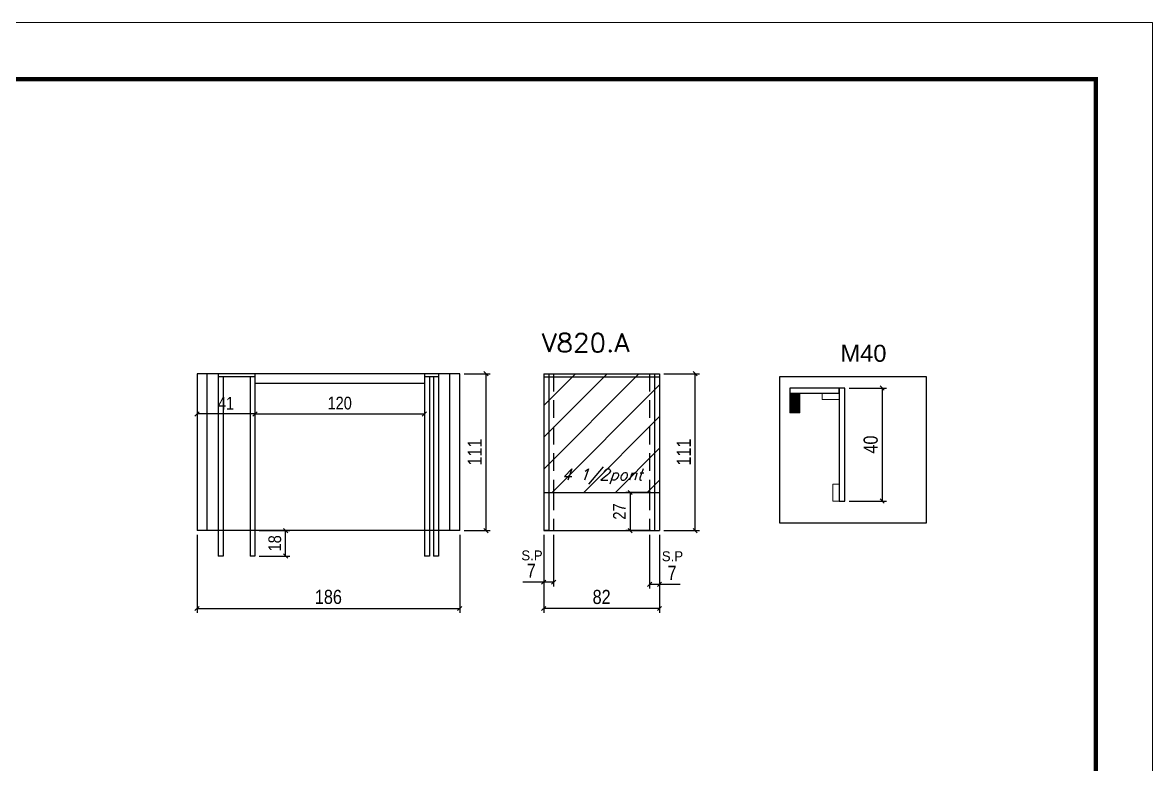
# Model space of a CAD drawing. Extents: x -20960 to -5926, y -2106 to 21915.
# Drawn here: x -8339 to -7538, y 14499 to 15024 of the extents above; entities that cross this region are included whole.
import ezdxf

# ---------------------------------------------------------------- set-up
doc = ezdxf.new("R2010")
doc.units = 0
doc.linetypes.add('DASHED', pattern=[0.75, 0.5, -0.25])
doc.linetypes.add('HIDDEN', pattern=[0.375, 0.25, -0.125])
doc.layers.add('00 - FELIPE', color=2, linetype='Continuous', plot=False)
for name, color, linetype in [('5', 5, 'Continuous'), ('COTA', 241, 'Continuous'), ('Painéis', 200, 'Continuous'), ('Reaproveitamento', 251, 'Continuous'), ('SARR_2.2x7', 40, 'Continuous'), ('SARR_3.5x7', 81, 'Continuous'), ('texto', 7, 'Continuous')]:
    doc.layers.add(name, color=color, linetype=linetype)
for name, color, linetype, lineweight in [('Folhas', 255, 'Continuous', 9), ('Madeira', 126, 'Continuous', 18), ('Sarr 2.2x7', 40, 'Continuous', 9), ('SARRAFO DE PRESSAO', 251, 'DASHED', 9), ('Texto Seção', 7, 'Continuous', 15)]:
    doc.layers.add(name, color=color, linetype=linetype, lineweight=lineweight)
doc.styles.add('COTA TECNICA', font='techl___.ttf', dxfattribs={"height": 10})
doc.styles.add('COTA TECNICA-50', font='techl___.ttf', dxfattribs={"height": 9})
doc.styles.add('REGUA-120', font='ROMANS.shx', dxfattribs={"height": 15})
doc.styles.add('Romans', font='romans.shx')
doc.styles.add('ROMAS860', font='ROMAS860.SHX')
doc.styles.get("Standard").update_dxf_attribs({"font": 'arial.ttf'})
doc.dimstyles.new('COTA PAINEL-50', dxfattribs={"dimtxt": 9, "dimasz": 3, "dimexe": 3, "dimexo": 3, "dimgap": 3, "dimtad": 1, "dimdec": 1, "dimzin": 12, "dimdsep": 46, "dimtxsty": 'COTA TECNICA-50', "dimblk1": 'OBLIQUE', "dimblk2": 'OBLIQUE', "dimsah": 1, "dimcen": 0.9, "dimclrd": 4, "dimclre": 4, "dimclrt": 240, "dimadec": 1, "dimazin": 3, "dimtfac": 1, "dimtdec": 1, "dimtmove": 0, "dimatfit": 3, "dimfxl": 1, "dimtolj": 1, "dimtzin": 12, "dimarcsym": 0})
doc.dimstyles.new('PAINEL', dxfattribs={"dimtxt": 10, "dimasz": 3, "dimexe": 3, "dimexo": 3, "dimgap": 3, "dimtad": 1, "dimdec": 1, "dimzin": 12, "dimdsep": 46, "dimtxsty": 'COTA TECNICA', "dimblk1": 'OBLIQUE', "dimblk2": 'OBLIQUE', "dimsah": 1, "dimcen": 0.9, "dimclrd": 4, "dimclre": 4, "dimclrt": 240, "dimadec": 1, "dimazin": 3, "dimtfac": 1, "dimtdec": 1, "dimtmove": 0, "dimatfit": 3, "dimfxl": 1, "dimtolj": 1, "dimtzin": 12, "dimarcsym": 0})

# ---------------------------------------------------------------- blocks, each defined once
blk = doc.blocks.new('9999999999')
at = {"layer": 'Folhas'}
blk.add_lwpolyline([(98138.98, 34190.21), (99623.98, 34190.21), (99623.98, 35240.21), (98138.98, 35240.21)], close=True, dxfattribs=at)
at = {"layer": 'Folhas', "color": 30, "const_width": 3}
blk.add_lwpolyline([(98213.98, 34230.21), (99583.98, 34230.21), (99583.98, 35200.21), (98213.98, 35200.21)], close=True, dxfattribs=at)
blk = doc.blocks.new('_Oblique')
at = {"color": 0, "linetype": 'ByBlock', "lineweight": -2}
blk.add_line((-0.5, -0.5), (0.5, 0.5), dxfattribs=at)
blk = doc.blocks.new('*D1716')
at = {"layer": 'COTA', "color": 4, "lineweight": -2, "ltscale": 25, "transparency": 16777216}
for p, q in [((-7894.52, 14661.4), (-7894.52, 14623.43)), ((-7887.52, 14661.4), (-7887.52, 14623.43)), ((-7894.52, 14626.43), (-7887.52, 14626.43)), ((-7887.52, 14626.43), (-7872.79, 14626.43))]:
    blk.add_line(p, q, dxfattribs=at)
at = {"layer": 'Defpoints', "color": 0, "ltscale": 25, "transparency": 16777216}
for p in [(-7894.52, 14664.4), (-7887.52, 14664.4), (-7887.52, 14626.43)]:
    blk.add_point(p, dxfattribs=at)
at = {"layer": 'COTA', "color": 4, "lineweight": -2, "ltscale": 25, "transparency": 16777216, "xscale": 3, "yscale": 3, "zscale": 3, "rotation": 180}
blk.add_blockref('_Oblique', (-7894.52, 14626.43), dxfattribs=at)
at = {"layer": 'COTA', "color": 4, "lineweight": -2, "ltscale": 25, "transparency": 16777216, "xscale": 3, "yscale": 3, "zscale": 3}
blk.add_blockref('_Oblique', (-7887.52, 14626.43), dxfattribs=at)
at = {"layer": 'COTA', "color": 240, "ltscale": 25, "transparency": 16777216, "insert": (-7878.65, 14634.51), "char_height": 10, "attachment_point": 5, "style": 'COTA TECNICA'}
blk.add_mtext('\\A1;7', dxfattribs=at)
blk = doc.blocks.new('*D1717')
at = {"layer": 'COTA', "color": 4, "lineweight": -2, "ltscale": 25, "transparency": 16777216}
for p, q in [((-7969.52, 14661.4), (-7969.52, 14624.93)), ((-7962.52, 14661.4), (-7962.52, 14624.93)), ((-7969.52, 14627.93), (-7984.25, 14627.93)), ((-7962.52, 14627.93), (-7969.52, 14627.93))]:
    blk.add_line(p, q, dxfattribs=at)
at = {"layer": 'Defpoints', "color": 0, "ltscale": 25, "transparency": 16777216}
for p in [(-7969.52, 14664.4), (-7962.52, 14664.4), (-7969.52, 14627.93)]:
    blk.add_point(p, dxfattribs=at)
at = {"layer": 'COTA', "color": 4, "lineweight": -2, "ltscale": 25, "transparency": 16777216, "xscale": 3, "yscale": 3, "zscale": 3, "rotation": 180}
blk.add_blockref('_Oblique', (-7969.52, 14627.93), dxfattribs=at)
at = {"layer": 'COTA', "color": 4, "lineweight": -2, "ltscale": 25, "transparency": 16777216, "xscale": 3, "yscale": 3, "zscale": 3}
blk.add_blockref('_Oblique', (-7962.52, 14627.93), dxfattribs=at)
at = {"layer": 'COTA', "color": 240, "ltscale": 25, "transparency": 16777216, "insert": (-7978.38, 14636.01), "char_height": 10, "attachment_point": 5, "style": 'COTA TECNICA'}
blk.add_mtext('\\A1;7', dxfattribs=at)
blk = doc.blocks.new('*D1713')
at = {"layer": 'COTA', "color": 4, "lineweight": -2, "ltscale": 25, "transparency": 16777216}
for p, q in [((-7969.52, 14661.4), (-7969.52, 14606.3)), ((-7887.52, 14661.4), (-7887.52, 14606.3)), ((-7887.52, 14609.3), (-7969.52, 14609.3))]:
    blk.add_line(p, q, dxfattribs=at)
at = {"layer": 'Defpoints', "color": 0, "ltscale": 25, "transparency": 16777216}
for p in [(-7969.52, 14664.4), (-7887.52, 14664.4), (-7969.52, 14609.3)]:
    blk.add_point(p, dxfattribs=at)
at = {"layer": 'COTA', "color": 4, "lineweight": -2, "ltscale": 25, "transparency": 16777216, "xscale": 3, "yscale": 3, "zscale": 3, "rotation": 180}
blk.add_blockref('_Oblique', (-7969.52, 14609.3), dxfattribs=at)
at = {"layer": 'COTA', "color": 4, "lineweight": -2, "ltscale": 25, "transparency": 16777216, "xscale": 3, "yscale": 3, "zscale": 3}
blk.add_blockref('_Oblique', (-7887.52, 14609.3), dxfattribs=at)
at = {"layer": 'COTA', "color": 240, "ltscale": 25, "transparency": 16777216, "insert": (-7928.52, 14617.39), "char_height": 10, "attachment_point": 5, "style": 'COTA TECNICA'}
blk.add_mtext('\\A1;82', dxfattribs=at)
blk = doc.blocks.new('*D1718')
at = {"layer": 'COTA', "color": 4, "lineweight": -2, "ltscale": 25, "transparency": 16777216}
for p, q in [((-7884.52, 14775.4), (-7859.29, 14775.4)), ((-7862.29, 14664.4), (-7862.29, 14775.4)), ((-7884.52, 14664.4), (-7859.29, 14664.4))]:
    blk.add_line(p, q, dxfattribs=at)
at = {"layer": 'Defpoints', "color": 0, "ltscale": 25, "transparency": 16777216}
for p in [(-7887.52, 14775.4), (-7862.29, 14775.4), (-7887.52, 14664.4)]:
    blk.add_point(p, dxfattribs=at)
at = {"layer": 'COTA', "color": 4, "lineweight": -2, "ltscale": 25, "transparency": 16777216, "xscale": 3, "yscale": 3, "zscale": 3}
for p, rotation in [((-7862.29, 14775.4), 90), ((-7862.29, 14664.4), 270)]:
    blk.add_blockref('_Oblique', p, dxfattribs=dict(at, rotation=rotation))
at = {"layer": 'COTA', "color": 240, "ltscale": 25, "transparency": 16777216, "insert": (-7870.35, 14719.9), "char_height": 10, "attachment_point": 5, "rotation": 90, "style": 'COTA TECNICA'}
blk.add_mtext('\\A1;111', dxfattribs=at)
blk = doc.blocks.new('*D1719')
at = {"layer": 'COTA', "color": 4, "lineweight": -2, "transparency": 16777216}
for p, q in [((-7894.02, 14691.4), (-7911.34, 14691.4)), ((-7908.34, 14691.4), (-7908.34, 14664.4)), ((-7894.02, 14664.4), (-7911.34, 14664.4))]:
    blk.add_line(p, q, dxfattribs=at)
at = {"layer": 'Defpoints', "color": 0, "transparency": 16777216}
for p in [(-7891.02, 14691.4), (-7908.34, 14664.4), (-7891.02, 14664.4)]:
    blk.add_point(p, dxfattribs=at)
at = {"layer": 'COTA', "color": 4, "lineweight": -2, "transparency": 16777216, "xscale": 3, "yscale": 3, "zscale": 3}
for p, rotation in [((-7908.34, 14691.4), 90), ((-7908.34, 14664.4), 270)]:
    blk.add_blockref('_Oblique', p, dxfattribs=dict(at, rotation=rotation))
at = {"layer": 'COTA', "color": 240, "transparency": 16777216, "insert": (-7915.9, 14677.9), "char_height": 9, "attachment_point": 5, "rotation": 90, "style": 'COTA TECNICA-50'}
blk.add_mtext('\\A1;27', dxfattribs=at)
blk = doc.blocks.new('*D1720')
at = {"layer": 'Defpoints', "color": 0, "linetype": 'ByBlock', "transparency": 16777216}
for p in [(-7756.3, 14765.29), (-7756.3, 14685.29), (-7729.85, 14685.29)]:
    blk.add_point(p, dxfattribs=at)
at = {"layer": 'Sarr 2.2x7', "color": 4, "linetype": 'ByBlock', "lineweight": -2, "transparency": 16777216}
for p, q in [((-7753.3, 14765.29), (-7726.85, 14765.29)), ((-7729.85, 14765.29), (-7729.85, 14685.29)), ((-7753.3, 14685.29), (-7726.85, 14685.29))]:
    blk.add_line(p, q, dxfattribs=at)
at = {"layer": 'Sarr 2.2x7', "color": 4, "linetype": 'ByBlock', "lineweight": -2, "transparency": 16777216, "xscale": 3, "yscale": 3, "zscale": 3}
for p, rotation in [((-7729.85, 14765.29), 90), ((-7729.85, 14685.29), 270)]:
    blk.add_blockref('_Oblique', p, dxfattribs=dict(at, rotation=rotation))
at = {"layer": 'Sarr 2.2x7', "color": 240, "linetype": 'ByBlock', "transparency": 16777216, "insert": (-7737.96, 14725.29), "char_height": 10, "attachment_point": 5, "rotation": 90, "style": 'COTA TECNICA'}
blk.add_mtext('\\A1;40', dxfattribs=at)
blk = doc.blocks.new('*D1732')
at = {"layer": 'COTA', "color": 4, "lineweight": -2, "ltscale": 25, "transparency": 16777216}
for p, q in [((-8215, 14661.4), (-8215, 14606.3)), ((-8029, 14661.4), (-8029, 14606.3)), ((-8215, 14609.3), (-8029, 14609.3))]:
    blk.add_line(p, q, dxfattribs=at)
at = {"layer": 'Defpoints', "color": 0, "ltscale": 25, "transparency": 16777216}
for p in [(-8215, 14664.4), (-8029, 14664.4), (-8029, 14609.3)]:
    blk.add_point(p, dxfattribs=at)
at = {"layer": 'COTA', "color": 4, "lineweight": -2, "ltscale": 25, "transparency": 16777216, "xscale": 3, "yscale": 3, "zscale": 3, "rotation": 180}
blk.add_blockref('_Oblique', (-8215, 14609.3), dxfattribs=at)
at = {"layer": 'COTA', "color": 4, "lineweight": -2, "ltscale": 25, "transparency": 16777216, "xscale": 3, "yscale": 3, "zscale": 3}
blk.add_blockref('_Oblique', (-8029, 14609.3), dxfattribs=at)
at = {"layer": 'COTA', "color": 240, "ltscale": 25, "transparency": 16777216, "insert": (-8122, 14617.43), "char_height": 10, "attachment_point": 5, "style": 'COTA TECNICA'}
blk.add_mtext('\\A1;186', dxfattribs=at)
blk = doc.blocks.new('*D1734')
at = {"layer": 'Defpoints', "color": 0, "transparency": 16777216}
for p in [(-8174, 14768.4), (-8054, 14768.4), (-8054, 14747)]:
    blk.add_point(p, dxfattribs=at)
at = {"layer": 'Painéis', "color": 4, "lineweight": -2, "transparency": 16777216}
for p, q in [((-8174, 14765.4), (-8174, 14744)), ((-8054, 14765.4), (-8054, 14744)), ((-8174, 14747), (-8054, 14747))]:
    blk.add_line(p, q, dxfattribs=at)
at = {"layer": 'Painéis', "color": 4, "lineweight": -2, "transparency": 16777216, "xscale": 3, "yscale": 3, "zscale": 3, "rotation": 180}
blk.add_blockref('_Oblique', (-8174, 14747), dxfattribs=at)
at = {"layer": 'Painéis', "color": 4, "lineweight": -2, "transparency": 16777216, "xscale": 3, "yscale": 3, "zscale": 3}
blk.add_blockref('_Oblique', (-8054, 14747), dxfattribs=at)
at = {"layer": 'Painéis', "color": 240, "transparency": 16777216, "insert": (-8114, 14754.59), "char_height": 9, "attachment_point": 5, "style": 'COTA TECNICA-50'}
blk.add_mtext('\\A1;120', dxfattribs=at)
blk = doc.blocks.new('*D1735')
at = {"layer": 'Defpoints', "color": 0, "transparency": 16777216}
for p in [(-8215, 14768.4), (-8174, 14768.4), (-8215, 14747)]:
    blk.add_point(p, dxfattribs=at)
at = {"layer": 'Painéis', "color": 4, "lineweight": -2, "transparency": 16777216}
for p, q in [((-8215, 14765.4), (-8215, 14744)), ((-8174, 14765.4), (-8174, 14744)), ((-8174, 14747), (-8215, 14747))]:
    blk.add_line(p, q, dxfattribs=at)
at = {"layer": 'Painéis', "color": 4, "lineweight": -2, "transparency": 16777216, "xscale": 3, "yscale": 3, "zscale": 3, "rotation": 180}
blk.add_blockref('_Oblique', (-8215, 14747), dxfattribs=at)
at = {"layer": 'Painéis', "color": 4, "lineweight": -2, "transparency": 16777216, "xscale": 3, "yscale": 3, "zscale": 3}
blk.add_blockref('_Oblique', (-8174, 14747), dxfattribs=at)
at = {"layer": 'Painéis', "color": 240, "transparency": 16777216, "insert": (-8194.5, 14754.57), "char_height": 9, "attachment_point": 5, "style": 'COTA TECNICA-50'}
blk.add_mtext('\\A1;41', dxfattribs=at)
blk = doc.blocks.new('*D1736')
at = {"layer": 'COTA', "color": 4, "lineweight": -2, "ltscale": 25, "transparency": 16777216}
for p, q in [((-8025.85, 14775.4), (-8007.34, 14775.4)), ((-8010.34, 14664.4), (-8010.34, 14775.4)), ((-8025.85, 14664.4), (-8007.34, 14664.4))]:
    blk.add_line(p, q, dxfattribs=at)
at = {"layer": 'Defpoints', "color": 0, "ltscale": 25, "transparency": 16777216}
for p in [(-8028.85, 14775.4), (-8010.34, 14775.4), (-8028.85, 14664.4)]:
    blk.add_point(p, dxfattribs=at)
at = {"layer": 'COTA', "color": 4, "lineweight": -2, "ltscale": 25, "transparency": 16777216, "xscale": 3, "yscale": 3, "zscale": 3}
for p, rotation in [((-8010.34, 14775.4), 90), ((-8010.34, 14664.4), 270)]:
    blk.add_blockref('_Oblique', p, dxfattribs=dict(at, rotation=rotation))
at = {"layer": 'COTA', "color": 240, "ltscale": 25, "transparency": 16777216, "insert": (-8018.39, 14719.9), "char_height": 10, "attachment_point": 5, "rotation": 90, "style": 'COTA TECNICA'}
blk.add_mtext('\\A1;111', dxfattribs=at)
blk = doc.blocks.new('*D1737')
at = {"layer": '00 - FELIPE', "color": 4, "lineweight": -2, "transparency": 16777216}
for p, q in [((-8171, 14664.4), (-8149.34, 14664.4)), ((-8152.34, 14646.4), (-8152.34, 14664.4)), ((-8171, 14646.4), (-8149.34, 14646.4))]:
    blk.add_line(p, q, dxfattribs=at)
at = {"layer": 'Defpoints', "color": 0, "transparency": 16777216}
for p in [(-8174, 14664.4), (-8152.34, 14664.4), (-8174, 14646.4)]:
    blk.add_point(p, dxfattribs=at)
at = {"layer": '00 - FELIPE', "color": 4, "lineweight": -2, "transparency": 16777216, "xscale": 3, "yscale": 3, "zscale": 3}
for p, rotation in [((-8152.34, 14664.4), 90), ((-8152.34, 14646.4), 270)]:
    blk.add_blockref('_Oblique', p, dxfattribs=dict(at, rotation=rotation))
at = {"layer": '00 - FELIPE', "color": 240, "transparency": 16777216, "insert": (-8159.92, 14655.4), "char_height": 9, "attachment_point": 5, "rotation": 90, "style": 'COTA TECNICA-50'}
blk.add_mtext('\\A1;18', dxfattribs=at)

msp = doc.modelspace()

# ---------------------------------------------------------------- hatches: boundary and pattern name
at = {"layer": 'Madeira'}
h = msp.add_hatch(dxfattribs=at)
h.set_pattern_fill('ANSI31', color=256, scale=0.2, angle=270, style=0)
h.set_pattern_definition([(315, (8848.68093, 1413.5605), (0.449012806, 0.449012806), [])])
h.paths.add_polyline_path([(-7795.26, 14747.69), (-7788.26, 14747.69), (-7788.26, 14761.69), (-7795.26, 14761.69)])
at = {"layer": 'Reaproveitamento'}
h = msp.add_hatch(dxfattribs=at)
h.set_pattern_fill('ANSI31', color=256, scale=5)
h.set_pattern_definition([(45, (-1024.561, 1065.711), (-11.22532, 11.22532), [])])
h.paths.add_polyline_path([(-7887.52, 14775.4), (-7969.52, 14775.4), (-7969.52, 14691.4), (-7887.52, 14691.4)])

# ---------------------------------------------------------------- linework, layer by layer
at = {"linetype": 'ByBlock'}
msp.add_lwpolyline([(-7802.25, 14773.45), (-7698.81, 14773.45), (-7698.81, 14669.61), (-7802.25, 14669.61)], close=True, dxfattribs=at)
at = {"layer": 'Madeira'}
msp.add_lwpolyline([(-7795.26, 14761.69), (-7788.26, 14761.69), (-7788.26, 14747.69), (-7795.26, 14747.69)], close=True, dxfattribs=at)
at = {"layer": 'Painéis', "ltscale": 25}
for p, q in [((-8029, 14775.4), (-8215, 14775.4)), ((-8215, 14775.4), (-8215, 14664.4)), ((-8029, 14664.4), (-8029, 14775.4)), ((-7969.52, 14775.4), (-7887.52, 14775.4)), ((-7969.52, 14775.4), (-7969.52, 14664.4)), ((-7887.52, 14775.4), (-7887.52, 14664.4)), ((-7969.52, 14691.4), (-7887.52, 14691.4)), ((-8029, 14664.4), (-8215, 14664.4)), ((-7969.52, 14664.4), (-7887.52, 14664.4))]:
    msp.add_line(p, q, dxfattribs=at)
at = {"layer": 'Painéis', "linetype": 'ByBlock'}
msp.add_lwpolyline([(-7760.3, 14765.29), (-7795.24, 14765.29), (-7795.24, 14761.69), (-7760.3, 14761.69), (-7760.3, 14765.29)], dxfattribs=at)
at = {"layer": 'Painéis'}
msp.add_lwpolyline([(-7760.3, 14685.29), (-7756.3, 14685.29), (-7756.3, 14765.29), (-7760.3, 14765.29)], close=True, dxfattribs=at)
at = {"layer": 'Sarr 2.2x7', "linetype": 'ByBlock'}
for points in [[(-7760.3, 14761.69), (-7772.3, 14761.69), (-7772.3, 14757.29), (-7760.3, 14757.29), (-7760.3, 14761.69)], [(-7760.3, 14685.29), (-7760.3, 14697.29), (-7764.7, 14697.29), (-7764.7, 14685.29), (-7760.3, 14685.29)]]:
    msp.add_lwpolyline(points, dxfattribs=at)
at = {"layer": 'SARR_2.2x7', "linetype": 'Continuous'}
for p, q in [((-8208, 14775.4), (-8208, 14664.4)), ((-8174, 14773.2), (-8200, 14773.2)), ((-8044, 14773.2), (-8054, 14773.2)), ((-8036, 14664.4), (-8036, 14775.4)), ((-7969.52, 14773.2), (-7887.52, 14773.2)), ((-8054, 14768.4), (-8174, 14768.4))]:
    msp.add_line(p, q, dxfattribs=at)
at = {"layer": 'SARR_2.2x7', "linetype": 'HIDDEN', "ltscale": 50}
for p, q in [((-7962.52, 14775.4), (-7962.52, 14691.4)), ((-7894.52, 14775.4), (-7894.52, 14691.4)), ((-7962.52, 14691.4), (-7962.52, 14664.4)), ((-7894.52, 14691.4), (-7894.52, 14664.4))]:
    msp.add_line(p, q, dxfattribs=at)
at = {"layer": 'SARR_3.5x7'}
for p, q in [((-8200, 14775.4), (-8200, 14646.4)), ((-8196.5, 14773.2), (-8196.5, 14646.4)), ((-8177.5, 14773.2), (-8177.5, 14646.4)), ((-8174, 14775.4), (-8174, 14646.4)), ((-8054, 14775.4), (-8054, 14646.4)), ((-8050.5, 14773.2), (-8050.5, 14646.4)), ((-8047.5, 14773.2), (-8047.5, 14646.4)), ((-8044, 14775.4), (-8044, 14646.4)), ((-7966.02, 14775.4), (-7966.02, 14664.4)), ((-7891.02, 14775.4), (-7891.02, 14664.4)), ((-7969.52, 14691.4), (-7969.52, 14664.4)), ((-7887.52, 14691.4), (-7887.52, 14664.4)), ((-7966.02, 14664.4), (-7969.52, 14664.4)), ((-7891.02, 14664.4), (-7887.52, 14664.4)), ((-8196.5, 14646.4), (-8200, 14646.4)), ((-8174, 14646.4), (-8177.5, 14646.4)), ((-8050.5, 14646.4), (-8054, 14646.4)), ((-8044, 14646.4), (-8047.5, 14646.4))]:
    msp.add_line(p, q, dxfattribs=at)

# ---------------------------------------------------------------- block references
at = {"layer": 'SARRAFO DE PRESSAO', "color": 6, "linetype": 'ByBlock'}
msp.add_blockref('9999999999', (-107162.48, -20216.26), dxfattribs=at)

# ---------------------------------------------------------------- texts
at = {"layer": '5', "color": 7, "linetype": 'Continuous'}
msp.add_text('M40', height=12, rotation=359.99996, dxfattribs=at).set_placement((-7759.41, 14783.89))
at = {"layer": 'texto', "color": 2, "insert": (-7928.17, 14702.69), "char_height": 8, "attachment_point": 5, "style": 'Romans'}
msp.add_mtext('{\\Q19;\\C256;4 1/2pont}', dxfattribs=at)
at = {"layer": 'texto', "color": 4, "char_height": 7, "attachment_point": 5, "style": 'ROMAS860'}
for insert in [(-7977.83, 14646.79), (-7878.35, 14646.21)]:
    msp.add_mtext('S.P', dxfattribs=dict(at, insert=insert))
at = {"layer": 'Texto Seção', "style": 'REGUA-120', "width": 1.05}
msp.add_text('V820.A', height=13, dxfattribs=at).set_placement((-7971, 14790.88))

# ---------------------------------------------------------------- dimensions: what is measured, and where the dimension line sits
at = {"layer": '00 - FELIPE'}
dim = msp.add_linear_dim(base=(-8152.34, 14664.4), p1=(-8174, 14646.4), p2=(-8174, 14664.4), angle=90, dimstyle='COTA PAINEL-50', dxfattribs=at)
dim.commit()
dim.dimension.update_dxf_attribs({"geometry": '*D1737', "text_midpoint": (-8159.92, 14655.4)})
at = {"layer": 'COTA', "ltscale": 25}
for base, p1, p2, picture, middle in [((-8010.34, 14775.4), (-8028.85, 14664.4), (-8028.85, 14775.4), '*D1736', (-8018.39, 14719.9)), ((-7862.29, 14775.4), (-7887.52, 14664.4), (-7887.52, 14775.4), '*D1718', (-7870.35, 14719.9))]:
    dim = msp.add_linear_dim(base=base, p1=p1, p2=p2, angle=90, dimstyle='PAINEL', dxfattribs=at)
    dim.commit()
    dim.dimension.update_dxf_attribs({"geometry": picture, "text_midpoint": middle})
at = {"layer": 'COTA'}
dim = msp.add_linear_dim(base=(-7908.34, 14664.4), p1=(-7891.02, 14691.4), p2=(-7891.02, 14664.4), angle=90, dimstyle='COTA PAINEL-50', dxfattribs=at)
dim.commit()
dim.dimension.update_dxf_attribs({"geometry": '*D1719', "text_midpoint": (-7915.9, 14677.9)})
at = {"layer": 'COTA', "ltscale": 25}
for base, p1, p2, picture, middle in [((-8029, 14609.3), (-8215, 14664.4), (-8029, 14664.4), '*D1732', (-8122, 14617.43)), ((-7969.52, 14627.93), (-7962.52, 14664.4), (-7969.52, 14664.4), '*D1717', (-7978.38, 14636.01)), ((-7969.52, 14609.3), (-7887.52, 14664.4), (-7969.52, 14664.4), '*D1713', (-7928.52, 14617.39)), ((-7887.52, 14626.43), (-7894.52, 14664.4), (-7887.52, 14664.4), '*D1716', (-7878.65, 14634.51))]:
    dim = msp.add_linear_dim(base=base, p1=p1, p2=p2, dimstyle='PAINEL', dxfattribs=at)
    dim.commit()
    dim.dimension.update_dxf_attribs({"geometry": picture, "text_midpoint": middle})
at = {"layer": 'Painéis'}
for base, p2, picture, middle in [((-8215, 14747), (-8215, 14768.4), '*D1735', (-8194.5, 14754.57)), ((-8054, 14747), (-8054, 14768.4), '*D1734', (-8114, 14754.59))]:
    dim = msp.add_linear_dim(base=base, p1=(-8174, 14768.4), p2=p2, dimstyle='COTA PAINEL-50', dxfattribs=at)
    dim.commit()
    dim.dimension.update_dxf_attribs({"geometry": picture, "text_midpoint": middle})
at = {"layer": 'Sarr 2.2x7', "linetype": 'ByBlock'}
dim = msp.add_linear_dim(base=(-7729.85, 14685.29), p1=(-7756.3, 14765.29), p2=(-7756.3, 14685.29), angle=90, dimstyle='PAINEL', override={"dimlfac": 0.5}, dxfattribs=at)
dim.commit()
dim.dimension.update_dxf_attribs({"geometry": '*D1720', "text_midpoint": (-7737.96, 14725.29)})

doc.saveas('drawing.dxf')
